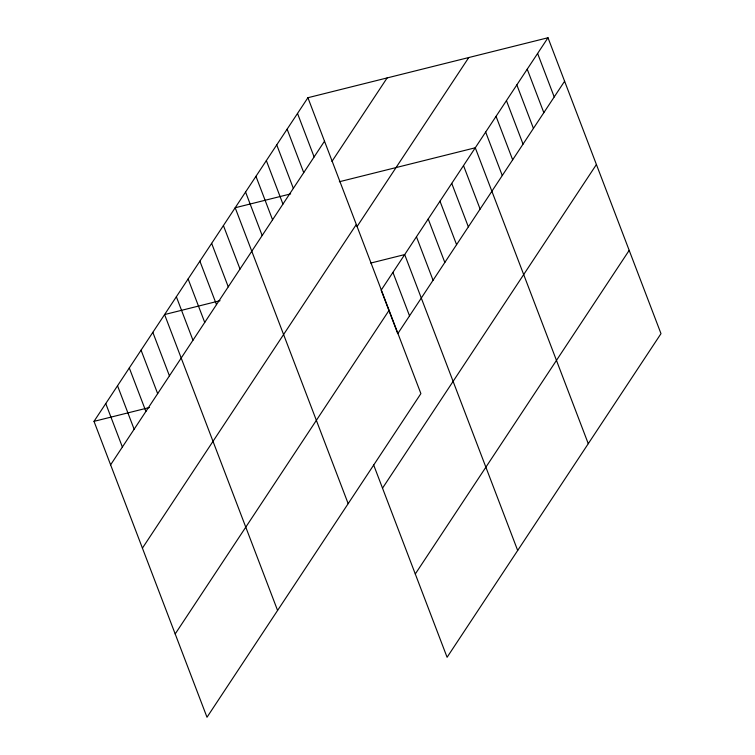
<?xml version="1.0" encoding="UTF-8"?>
<svg xmlns="http://www.w3.org/2000/svg" width="755" height="755" viewBox="0 0 755 755"><rect width="100%" height="100%" fill="white"/><g stroke="black" fill="none" stroke-linecap="round" stroke-linejoin="round"><path stroke-width="1.13" d="M307.908 97.716L420.894 393.61L207.002 717.25L94.007 421.356L307.908 97.716L547.998 37.75L660.993 333.644L447.092 657.284L373.546 464.674M110.608 464.835L324.508 141.204M331.945 161.438L387.136 77.925M142.421 548.13L356.313 224.499M357.039 226.594L468.77 57.54M547.998 37.75L381.162 290.184L397.762 333.663L564.608 81.229M175.188 633.955L389.089 310.314M382.521 488.164L596.412 164.524M415.288 573.989L629.189 250.349M290.637 193.903L235.182 207.757L348.168 503.651M339.354 181.738L475.273 147.782L588.268 443.685M220.054 300.698L164.59 314.552L277.585 610.446M370.733 263.07L404.689 254.586L517.685 550.48M94.007 421.356L149.471 407.502M537.617 53.473L554.217 96.951M527.226 69.186L543.827 112.674M516.835 84.909L533.436 128.388M506.445 100.632L523.045 144.111M496.054 116.346L512.664 159.824M485.663 132.068L502.273 175.547M463.513 165.59L480.114 209.069M451.745 183.389L468.355 226.868M439.986 201.189L456.586 244.667M428.217 218.988L444.827 262.466M416.458 236.787L433.059 280.265M392.93 272.385L409.531 315.864M297.517 113.439L314.118 156.917M287.127 129.162L303.727 172.64M276.736 144.875L293.336 188.354M266.345 160.598L282.946 204.077M255.954 176.311L272.564 219.799M245.564 192.034L262.174 235.513M223.414 225.556L240.014 269.035M211.645 243.355L228.255 286.834M199.886 261.155L216.487 304.633M188.118 278.954L204.728 322.432M176.359 296.753L192.959 340.231M152.831 332.351L169.431 375.839M141.062 350.15L157.663 393.638M129.303 367.959L145.904 411.437M117.535 385.758L134.135 429.236M105.766 403.557L122.376 447.036"/></g></svg>
